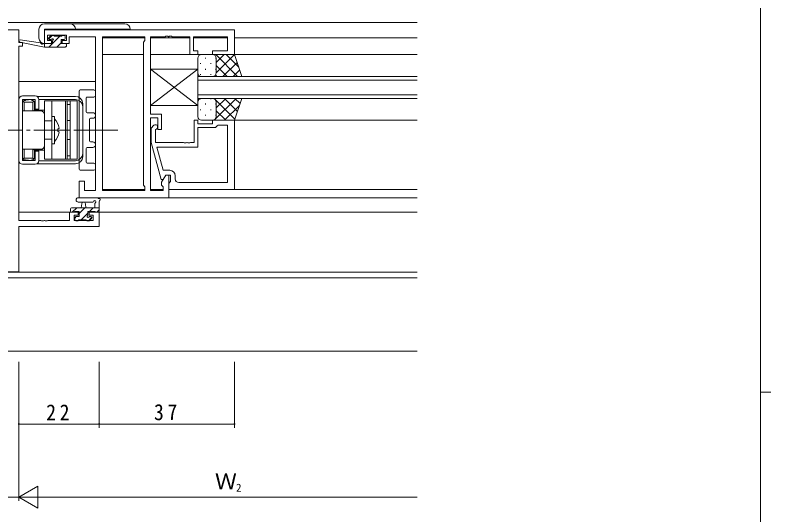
# Model space of a CAD drawing. Units: millimetres on the paper. Extents: x -397 to 397, y -282 to 282.
# Drawn here: x 172.1 to 378.9, y -16.8 to 120 of the extents above; entities that cross this region are included whole.
import ezdxf
from ezdxf.enums import TextEntityAlignment as Align

# ---------------------------------------------------------------- set-up
doc = ezdxf.new("R2010")
doc.units = ezdxf.units.MM
doc.linetypes.add('USER2', pattern=[13, 10, -1, 1, -1])
doc.linetypes.add('USER4', pattern=[4, 3, -1])
for name, color, linetype, lineweight in [('0-1_YKK_ZWAK', 7, 'Continuous', 18), ('0-3_YKK_11', 7, 'Continuous', 18), ('0-4_YKK_12', 2, 'Continuous', 18), ('0-6_YKK_13', 4, 'Continuous', 18), ('0-7_YKK_D', 6, 'Continuous', 18)]:
    doc.layers.add(name, color=color, linetype=linetype, lineweight=lineweight)
doc.styles.add('ＭＳ ゴシック', font='')
doc.styles.get('ＭＳ ゴシック').set_extended_font_data('MS Gothic')

msp = doc.modelspace()

# ---------------------------------------------------------------- linework, layer by layer
at = {"layer": '0-1_YKK_ZWAK'}
for p, q in [((376.092, 279.3), (376.092, -245.7)), ((376.092, 16.8), (378.892, 16.8))]:
    msp.add_line(p, q, dxfattribs=at)
at = {"layer": '0-3_YKK_11'}
for p, q in [((153.12, 116.045), (173.12, 116.045)), ((173.12, 116.045), (173.12, 112.545)), ((180.12, 112.245), (180.12, 116.045)), ((180.12, 116.045), (232.12, 116.045)), ((232.12, 116.045), (232.12, 109.245)), ((180.92, 114.545), (180.92, 113.045)), ((186.12, 114.545), (180.92, 114.545)), ((186.12, 113.045), (186.12, 114.545)), ((186.92, 114.115), (186.92, 113.315)), ((194.12, 114.115), (186.92, 114.115)), ((194.12, 71.975), (194.12, 114.115)), ((196.05, 71.975), (196.05, 114.115)), ((196.05, 114.115), (207.62, 114.115)), ((196.05, 71.975), (196.05, 114.115)), ((207.62, 114.115), (207.62, 113.045)), ((209.12, 114.115), (209.12, 92.945)), ((213.162, 114.115), (209.12, 114.115)), ((213.345, 114.235), (213.162, 114.115)), ((213.895, 114.235), (213.345, 114.235)), ((214.078, 114.115), (213.895, 114.235)), ((214.162, 114.115), (214.078, 114.115)), ((214.345, 114.235), (214.162, 114.115)), ((214.895, 114.235), (214.345, 114.235)), ((215.078, 114.115), (214.895, 114.235)), ((219.92, 114.115), (215.078, 114.115)), ((219.92, 109.245), (219.92, 114.115)), ((220.92, 114.115), (220.92, 110.245)), ((230.19, 114.115), (220.92, 114.115)), ((230.19, 110.245), (230.19, 114.115)), ((173.12, 112.545), (174.12, 112.545)), ((174.12, 112.545), (174.12, 111.545)), ((182.02, 112.245), (180.12, 112.245)), ((180.92, 113.045), (182.02, 113.045)), ((182.02, 113.045), (182.02, 112.245)), ((185.02, 113.045), (186.12, 113.045)), ((185.02, 112.245), (185.02, 113.045)), ((186.92, 112.245), (185.02, 112.245)), ((186.92, 113.315), (186.92, 112.245)), ((207.62, 113.045), (207.19, 112.615)), ((207.19, 112.615), (207.19, 73.475)), ((174.12, 111.545), (173.12, 111.545)), ((173.12, 111.545), (173.12, 63.775)), ((220.92, 110.245), (222.12, 110.245)), ((222.12, 110.245), (222.12, 109.245)), ((226.12, 110.245), (230.19, 110.245)), ((226.12, 109.245), (226.12, 110.245)), ((222.12, 109.245), (219.92, 109.245)), ((232.12, 109.245), (226.12, 109.245)), ((209.12, 92.945), (212.12, 92.945)), ((209.12, 91.945), (209.12, 71.975)), ((211.12, 91.945), (209.12, 91.945)), ((211.12, 88.745), (211.12, 91.945)), ((212.12, 92.945), (212.12, 88.745)), ((221.12, 91.245), (221.12, 85.145)), ((222.12, 91.245), (221.12, 91.245)), ((222.12, 90.245), (222.12, 91.245)), ((226.12, 91.245), (226.12, 90.245)), ((232.12, 91.245), (226.12, 91.245)), ((232.12, 72.245), (232.12, 91.245)), ((210.096, 89.87), (209.32, 89.094)), ((209.32, 89.094), (209.32, 85.149)), ((210.52, 88.597), (210.944, 89.021)), ((226.12, 90.245), (222.12, 90.245)), ((222.12, 89.245), (226.92, 89.245)), ((222.12, 83.845), (222.12, 89.245)), ((226.92, 89.245), (227.42, 89.745)), ((227.42, 89.745), (227.62, 89.945)), ((227.62, 89.945), (230.19, 89.945)), ((230.19, 89.945), (230.19, 74.175)), ((230.19, 89.945), (230.19, 74.175)), ((210.52, 85.145), (210.52, 88.597)), ((212.12, 88.745), (211.12, 88.745)), ((209.32, 85.149), (212.027, 75.045)), ((218.162, 85.145), (210.52, 85.145)), ((218.345, 85.025), (218.162, 85.145)), ((218.895, 85.025), (218.345, 85.025)), ((219.078, 85.145), (218.895, 85.025)), ((219.162, 85.145), (219.078, 85.145)), ((219.345, 85.025), (219.162, 85.145)), ((219.895, 85.025), (219.345, 85.025)), ((220.078, 85.145), (219.895, 85.025)), ((221.12, 85.145), (220.078, 85.145)), ((210.911, 83.845), (222.12, 83.845)), ((212.599, 77.545), (210.911, 83.845)), ((214.42, 77.545), (212.599, 77.545)), ((189.62, 74.545), (191.12, 74.545)), ((189.62, 70.045), (189.62, 74.545)), ((191.12, 74.545), (191.12, 71.975)), ((212.027, 75.045), (212.627, 75.045)), ((212.19, 74.288), (213.32, 76.245)), ((212.627, 75.045), (213.32, 76.245)), ((213.32, 76.245), (214.12, 76.245)), ((213.32, 76.245), (214.62, 76.245)), ((214.12, 76.245), (214.12, 70.045)), ((214.62, 74.445), (214.42, 74.245)), ((214.62, 76.245), (214.62, 74.445)), ((215.92, 75.175), (215.92, 76.045)), ((207.19, 73.475), (207.62, 73.045)), ((207.62, 73.045), (207.62, 71.975)), ((212.19, 73.475), (212.19, 74.288)), ((212.62, 73.045), (212.19, 73.475)), ((212.62, 71.975), (212.62, 73.045)), ((214.42, 74.245), (214.12, 73.945)), ((214.12, 73.945), (214.12, 72.245)), ((230.19, 74.175), (216.92, 74.175)), ((191.12, 71.975), (194.12, 71.975)), ((207.62, 71.975), (196.05, 71.975)), ((209.12, 71.975), (212.62, 71.975)), ((214.12, 72.245), (232.12, 72.245)), ((214.12, 70.045), (189.62, 70.045)), ((187.02, 66.045), (189.32, 66.045)), ((187.02, 63.775), (187.02, 66.045)), ((188.22, 65.245), (188.22, 63.775)), ((189.32, 65.245), (188.22, 65.245)), ((189.32, 66.045), (189.32, 65.245)), ((192.32, 66.045), (195.12, 66.045)), ((192.32, 65.245), (192.32, 66.045)), ((193.49, 65.245), (192.32, 65.245)), ((193.49, 63.775), (193.49, 65.245)), ((195.12, 66.045), (195.12, 62.145)), ((173.12, 63.775), (179.162, 63.775)), ((173.12, 62.145), (173.12, 49.745)), ((195.12, 62.145), (173.12, 62.145)), ((179.162, 63.775), (179.345, 63.655)), ((179.345, 63.655), (179.895, 63.655)), ((179.895, 63.655), (180.078, 63.775)), ((180.078, 63.775), (180.162, 63.775)), ((180.162, 63.775), (180.345, 63.655)), ((180.345, 63.655), (180.895, 63.655)), ((180.895, 63.655), (181.078, 63.775)), ((181.078, 63.775), (187.02, 63.775)), ((188.22, 63.775), (193.49, 63.775)), ((173.12, 49.745), (153.12, 49.745))]:
    msp.add_line(p, q, dxfattribs=at)
for centre, radius, start, end in [((210.52, 89.445), 0.6, 314.99999, 135.00001), ((214.42, 76.045), 1.5, 0.00001, 89.99999), ((216.92, 75.175), 1, 180.00001, 269.99999)]:
    msp.add_arc(centre, radius, start, end, dxfattribs=at)
at = {"layer": '0-4_YKK_12'}
for p, q in [((44.12, 118.045), (282.12, 118.045)), ((196.05, 113.845), (207.618, 113.845)), ((209.121, 113.845), (219.918, 113.845)), ((220.921, 113.845), (230.188, 113.845)), ((282.12, 113.845), (232.12, 113.845)), ((196.05, 109.245), (207.19, 109.245)), ((209.12, 109.245), (282.12, 109.245)), ((173.12, 101.845), (194.12, 101.845)), ((222.12, 103.245), (222.12, 97.245)), ((282.12, 103.245), (222.12, 103.245)), ((222.12, 102.245), (282.12, 102.245)), ((282.12, 98.245), (222.12, 98.245)), ((222.12, 97.245), (282.12, 97.245)), ((282.12, 91.245), (231.62, 91.245)), ((196.05, 72.245), (207.618, 72.245)), ((209.121, 72.245), (212.618, 72.245)), ((282.12, 72.245), (214.12, 72.245)), ((282.12, 70.045), (213.82, 70.045)), ((173.12, 66.045), (189.62, 66.045)), ((282.12, 66.045), (192.02, 66.045)), ((282.12, 49.675), (44.12, 49.675)), ((282.12, 48.045), (44.12, 48.045)), ((282.12, 28.045), (44.12, 28.045))]:
    msp.add_line(p, q, dxfattribs=at)
at = {"layer": '0-6_YKK_13'}
for p, q in [((178.618, 116.165), (178.618, 113.765)), ((202.118, 117.665), (180.118, 117.665)), ((180.118, 116.165), (203.618, 116.165)), ((180.118, 112.265), (180.118, 116.165)), ((182.263, 114.445), (181.281, 113.463)), ((181.808, 114.357), (181.308, 113.857)), ((182.62, 114.445), (182.02, 114.445)), ((184.308, 114.245), (182.32, 112.257)), ((184.82, 114.245), (182.82, 114.245)), ((185.52, 114.445), (185.02, 114.445)), ((185.82, 113.645), (185.82, 114.145)), ((180.122, 111.245), (173.361, 112.652)), ((179.008, 112.419), (173.466, 113.242)), ((180.122, 112.245), (180.035, 112.259)), ((180.122, 111.245), (180.122, 112.245)), ((182.32, 112.245), (180.122, 112.245)), ((182.308, 112.245), (181.308, 111.245)), ((181.52, 113.345), (181.859, 113.345)), ((182.32, 112.884), (182.32, 112.245)), ((184.72, 112.412), (183.553, 111.245)), ((184.72, 113.345), (185.52, 113.345)), ((184.72, 112.245), (184.72, 113.345)), ((185.82, 112.245), (184.72, 112.245)), ((186.12, 111.545), (186.12, 111.945)), ((185.82, 111.245), (180.122, 111.245)), ((186.12, 111.567), (185.798, 111.245)), ((222.12, 104.245), (222.12, 108.245)), ((223.12, 109.245), (226.12, 109.245)), ((224.2, 108.325), (224.2, 108.125)), ((232.12, 109.245), (226.12, 109.245)), ((226.433, 109.195), (226.483, 109.245)), ((226.988, 109.245), (232.988, 103.245)), ((227.03, 108.325), (227.03, 108.125)), ((227.12, 107.054), (229.312, 109.245)), ((227.12, 104.225), (232.125, 109.23)), ((227.12, 108.245), (227.12, 104.245)), ((227.12, 108.245), (227.12, 104.245)), ((229.816, 109.245), (233.271, 105.79)), ((234.12, 103.245), (232.12, 109.245)), ((222.785, 106.91), (222.785, 106.71)), ((225.615, 106.91), (225.615, 106.71)), ((227.12, 106.285), (230.16, 103.245)), ((228.968, 103.245), (232.832, 107.109)), ((222.12, 105.245), (209.12, 105.245)), ((209.12, 105.245), (209.12, 95.245)), ((222.12, 105.245), (209.12, 95.245)), ((222.12, 95.245), (209.12, 105.245)), ((222.12, 105.245), (222.12, 95.245)), ((222.785, 103.88), (222.785, 103.68)), ((224.2, 105.295), (224.2, 105.095)), ((225.615, 103.88), (225.615, 103.68)), ((226.925, 103.652), (227.331, 103.245)), ((227.03, 105.295), (227.03, 105.095)), ((231.797, 103.245), (233.539, 104.988)), ((226.12, 103.245), (223.12, 103.245)), ((226.12, 103.245), (234.12, 103.245)), ((226.14, 103.245), (226.14, 103.246)), ((193.62, 99.545), (189.92, 99.545)), ((174.12, 97.895), (177.62, 97.895)), ((188.62, 97.795), (178.056, 97.795)), ((189.62, 99.245), (189.62, 77.845)), ((191.55, 93.595), (191.55, 97.315)), ((191.85, 97.615), (193.62, 97.615)), ((194.12, 98.115), (194.12, 99.045)), ((226.12, 97.245), (223.12, 97.245)), ((225.615, 97.01), (225.615, 97.21)), ((226.12, 97.245), (234.12, 97.245)), ((226.54, 97.245), (232.225, 91.56)), ((226.588, 91.245), (232.588, 97.245)), ((226.726, 97.04), (226.931, 97.245)), ((227.12, 94.605), (229.76, 97.245)), ((229.368, 97.245), (232.932, 93.682)), ((234.12, 97.245), (232.12, 91.245)), ((232.197, 97.245), (233.639, 95.803)), ((173.12, 80.195), (173.12, 96.895)), ((177.62, 96.895), (174.12, 96.895)), ((174.12, 80.195), (174.12, 96.895)), ((174.12, 81.095), (174.12, 95.995)), ((174.62, 96.195), (174.325, 96.49)), ((176.92, 96.195), (174.62, 96.195)), ((174.62, 96.195), (174.62, 93.795)), ((174.82, 96.695), (174.92, 96.695)), ((174.92, 96.795), (175.72, 96.795)), ((174.92, 96.695), (174.92, 96.795)), ((175.72, 96.895), (175.72, 96.795)), ((175.72, 96.895), (176.72, 96.895)), ((176.72, 96.895), (176.72, 96.695)), ((176.92, 96.195), (177.215, 96.49)), ((176.92, 93.795), (176.92, 96.195)), ((177.42, 94.045), (177.42, 95.995)), ((177.62, 96.895), (177.62, 94.295)), ((188.62, 96.945), (178.608, 96.945)), ((178.62, 94.295), (178.62, 96.895)), ((180.12, 96.545), (186.32, 96.545)), ((180.12, 80.545), (180.12, 96.545)), ((182.12, 80.545), (182.12, 96.545)), ((185.92, 80.545), (185.92, 96.545)), ((185.92, 96.545), (189.12, 96.545)), ((186.32, 96.545), (186.32, 80.545)), ((186.32, 95.545), (187.12, 95.545)), ((186.32, 81.545), (186.32, 95.545)), ((187.12, 80.545), (187.12, 96.545)), ((187.12, 95.545), (187.12, 81.545)), ((189.12, 96.545), (189.12, 80.545)), ((190.62, 95.795), (190.62, 81.295)), ((209.12, 95.245), (222.12, 95.245)), ((222.12, 96.245), (222.12, 92.245)), ((222.785, 97.01), (222.785, 97.188)), ((224.2, 95.595), (224.2, 95.795)), ((227.03, 95.595), (227.03, 95.795)), ((227.12, 92.245), (227.12, 96.245)), ((227.12, 92.245), (227.12, 96.245)), ((229.416, 91.245), (233.471, 95.3)), ((179.12, 93.795), (174.12, 93.795)), ((177.42, 94.045), (177.17, 93.795)), ((177.42, 94.045), (180.12, 94.045)), ((178.62, 94.295), (177.62, 94.295)), ((178.62, 94.045), (178.37, 93.795)), ((178.62, 94.045), (178.62, 93.795)), ((193.37, 93.295), (191.85, 93.295)), ((222.785, 93.98), (222.785, 94.18)), ((225.615, 93.98), (225.615, 94.18)), ((227.12, 93.837), (229.712, 91.245)), ((180.12, 92.795), (180.12, 84.295)), ((182.115, 92.295), (182.92, 92.295)), ((182.12, 91.045), (182.12, 92.295)), ((182.92, 92.295), (182.92, 84.795)), ((192.42, 85.595), (192.42, 91.495)), ((192.72, 91.795), (193.37, 91.795)), ((223.12, 91.245), (226.12, 91.245)), ((224.2, 92.565), (224.2, 92.765)), ((232.12, 91.245), (226.12, 91.245)), ((226.699, 91.43), (226.883, 91.245)), ((227.03, 92.565), (227.03, 92.765)), ((184.117, 89.093), (183.82, 88.795)), ((190.62, 88.545), (189.12, 88.545)), ((182.92, 84.795), (182.115, 84.795)), ((182.12, 84.795), (182.12, 86.045)), ((193.37, 85.295), (192.72, 85.295)), ((179.12, 83.295), (174.12, 83.295)), ((174.62, 83.295), (174.62, 80.895)), ((176.92, 83.295), (176.92, 80.895)), ((177.42, 83.045), (177.17, 83.295)), ((177.42, 83.045), (180.12, 83.045)), ((177.42, 81.095), (177.42, 83.045)), ((177.62, 82.795), (177.62, 80.195)), ((178.62, 82.795), (177.62, 82.795)), ((178.37, 83.295), (178.62, 83.045)), ((178.62, 83.295), (178.62, 83.045)), ((178.62, 80.195), (178.62, 82.795)), ((191.55, 79.775), (191.55, 83.495)), ((191.85, 83.795), (193.37, 83.795)), ((174.62, 80.895), (174.325, 80.6)), ((176.92, 80.895), (174.62, 80.895)), ((176.92, 80.895), (177.215, 80.6)), ((187.12, 81.545), (186.32, 81.545)), ((177.62, 80.195), (174.12, 80.195)), ((177.62, 79.195), (174.12, 79.195)), ((174.82, 80.395), (174.92, 80.395)), ((174.92, 80.395), (174.92, 80.295)), ((174.92, 80.295), (175.72, 80.295)), ((175.72, 80.195), (175.72, 80.295)), ((175.72, 80.195), (176.72, 80.195)), ((176.72, 80.195), (176.72, 80.395)), ((188.62, 79.295), (178.056, 79.295)), ((188.62, 80.145), (178.608, 80.145)), ((186.32, 80.545), (180.12, 80.545)), ((189.12, 80.545), (185.92, 80.545)), ((193.62, 79.475), (191.85, 79.475)), ((194.12, 78.045), (194.12, 78.975)), ((189.92, 77.545), (193.62, 77.545)), ((189.392, 70.045), (194.554, 70.045)), ((189.392, 68.845), (193.353, 68.843)), ((190.22, 67.245), (190.322, 68.39)), ((191.42, 67.245), (191.318, 68.39)), ((193.92, 68.426), (193.92, 67.245)), ((195.12, 66.345), (195.12, 69.026)), ((187.22, 66.945), (187.22, 66.345)), ((195.12, 67.245), (187.52, 67.245)), ((187.745, 66.045), (188.945, 67.245)), ((188.32, 66.245), (189.62, 66.245)), ((189.62, 65.675), (191.19, 67.245)), ((189.62, 66.245), (189.62, 64.845)), ((192.02, 66.245), (194.02, 66.245)), ((192.02, 65.306), (192.02, 66.245)), ((192.435, 66.245), (193.435, 67.245)), ((194.48, 66.045), (195.12, 66.685)), ((187.52, 66.045), (188.12, 66.045)), ((188.42, 64.475), (188.79, 64.845)), ((188.42, 64.545), (188.42, 64.045)), ((189.62, 64.845), (188.72, 64.845)), ((190.135, 63.945), (192.02, 65.83)), ((192.18, 63.745), (193.096, 64.662)), ((192.82, 64.845), (192.481, 64.845)), ((192.532, 63.833), (193.032, 64.333)), ((194.22, 66.045), (194.82, 66.045)), ((188.72, 63.745), (189.22, 63.745)), ((189.42, 63.945), (191.52, 63.945)), ((191.72, 63.745), (192.32, 63.745))]:
    msp.add_line(p, q, dxfattribs=at)
at = {"layer": '0-6_YKK_13', "linetype": 'USER4'}
for p, q in [((182.12, 91.045), (180.12, 91.045)), ((186.32, 91.145), (187.12, 91.145)), ((182.12, 86.045), (180.12, 86.045)), ((186.32, 85.945), (187.12, 85.945))]:
    msp.add_line(p, q, dxfattribs=at)
at = {"layer": '0-6_YKK_13', "linetype": 'USER2'}
msp.add_line((200.2, 88.545), (164.711, 88.545), dxfattribs=at)
at = {"layer": '0-6_YKK_13'}
msp.add_lwpolyline([(184.117, 87.998), (183.82, 88.295), (183.82, 88.795)], dxfattribs=at)
for centre, radius, start, end in [((180.118, 116.165), 1.5, 90, 180), ((187.118, 116.165), 1.5, 0, 90), ((202.118, 116.165), 1.5, 0, 90), ((180.118, 113.765), 1.5, 180, 270), ((181.52, 113.645), 0.3, 135, 270), ((182.02, 114.145), 0.3, 90, 135), ((182.62, 114.245), 0.2, 0, 90), ((185.02, 114.245), 0.2, 90, 180), ((185.52, 114.145), 0.3, 0, 90), ((173.422, 112.945), 0.3, 81.55064, 258.25019), ((178.964, 112.122), 0.3, 21.55064, 81.55064), ((179.522, 112.342), 0.3, 201.55064, 320.80246), ((179.987, 111.963), 0.3, 80.80246, 140.80246), ((181.859, 113.645), 0.3, 270, 326.94427), ((182.32, 113.345), 0.25, 303.05573, 146.94427), ((182.62, 112.884), 0.3, 123.05573, 180), ((185.52, 113.645), 0.3, 270, 0), ((185.82, 111.945), 0.3, 0, 90), ((185.82, 111.545), 0.3, 270, 0), ((223.12, 108.245), 1, 89.9999, 179.9999), ((226.12, 108.245), 1, 359.9999, 89.9999), ((226.12, 108.245), 1, 359.9999, 89.9999), ((223.12, 104.245), 1, 179.9999, 269.9999), ((226.12, 104.245), 1, 269.9999, 359.9999), ((226.12, 104.245), 1, 269.9999, 359.9999), ((189.92, 99.245), 0.3, 90, 180), ((193.62, 99.045), 0.5, 0, 90), ((174.12, 96.895), 1, 90, 180), ((177.62, 96.895), 1, 0, 90), ((188.62, 95.795), 2, 0, 90), ((191.85, 97.315), 0.3, 90, 180), ((193.62, 98.115), 0.5, 270, 0), ((223.12, 96.245), 1, 90.0001, 180.0001), ((226.12, 96.245), 1, 0.0001, 90.0001), ((226.12, 96.245), 1, 0.0001, 90.0001), ((174.82, 95.995), 0.7, 90, 180), ((176.72, 95.995), 0.7, 0, 90), ((188.62, 94.945), 2, 0, 90), ((179.12, 92.795), 1, 0, 90), ((191.85, 93.595), 0.3, 180, 270), ((193.37, 92.545), 0.75, 270, 90), ((179.54, 88.545), 4.61, 6.81933, 42.84561), ((192.72, 91.495), 0.3, 90, 180), ((223.12, 92.245), 1, 180.0001, 270.0001), ((226.12, 92.245), 1, 270.0001, 0.0001), ((226.12, 92.245), 1, 270.0001, 0.0001), ((179.54, 88.545), 4.61, 317.15439, 353.18067), ((192.72, 85.595), 0.3, 180, 270), ((193.37, 84.545), 0.75, 270, 90), ((179.12, 84.295), 1, 270, 0), ((191.85, 83.495), 0.3, 90, 180), ((174.82, 81.095), 0.7, 180, 270), ((176.72, 81.095), 0.7, 270, 0), ((188.62, 82.145), 2, 270, 0), ((188.62, 81.295), 2, 270, 0), ((174.12, 80.195), 1, 180, 270), ((177.62, 80.195), 1, 270, 0), ((191.85, 79.775), 0.3, 180, 270), ((193.62, 78.975), 0.5, 0, 90), ((189.92, 77.845), 0.3, 180, 270), ((193.62, 78.045), 0.5, 270, 0), ((189.392, 69.445), 0.6, 89.95977, 269.95977), ((190.82, 68.345), 0.5, 5.09207, 174.90793), ((193.353, 69.143), 0.3, 269.95977, 340.81024), ((193.92, 68.945), 0.3, 300, 160.81024), ((194.22, 68.426), 0.3, 120, 180), ((194.554, 69.745), 0.3, 40.52878, 90), ((195.01, 70.135), 0.3, 220.52878, 280.52878), ((195.12, 69.545), 0.3, 300, 100.52878), ((195.42, 69.026), 0.3, 120, 180), ((187.52, 66.945), 0.3, 90, 180), ((187.52, 66.345), 0.3, 180, 270), ((188.12, 66.245), 0.2, 270, 0), ((194.22, 66.245), 0.2, 180, 270), ((194.82, 66.345), 0.3, 270, 0), ((188.72, 64.545), 0.3, 90, 180), ((192.02, 64.845), 0.25, 123.05573, 326.94427), ((191.72, 65.306), 0.3, 303.05573, 0), ((192.481, 64.545), 0.3, 90, 146.94427), ((192.82, 64.545), 0.3, 315, 90), ((188.72, 64.045), 0.3, 180, 270), ((189.22, 63.945), 0.2, 270, 0), ((191.72, 63.945), 0.2, 180, 270), ((192.32, 64.045), 0.3, 270, 315)]:
    msp.add_arc(centre, radius, start, end, dxfattribs=at)
at = {"layer": '0-7_YKK_D'}
for p, q in [((173.12, 25.045), (173.12, 7.045)), ((173.12, 25.045), (173.12, -12.955)), ((173.12, 25.045), (173.12, -12.955)), ((195.12, 25.045), (195.12, 7.045)), ((195.12, 25.045), (195.12, 7.045)), ((232.12, 25.045), (232.12, 7.045)), ((173.12, 8.045), (195.12, 8.045)), ((195.12, 8.045), (232.12, 8.045)), ((173.12, -11.955), (178.316, -8.955)), ((178.316, -14.955), (178.316, -8.955)), ((173.12, -11.955), (153.12, -11.955)), ((173.12, -11.955), (183.512, -11.955)), ((173.12, -11.955), (178.316, -14.955)), ((282.12, -11.955), (179.12, -11.955))]:
    msp.add_line(p, q, dxfattribs=at)
for centre, start, end in [((173.12, 8.045), 0, 180), ((173.12, 8.045), 180, 0), ((195.12, 8.045), 0, 180), ((195.12, 8.045), 0, 180), ((195.12, 8.045), 180, 0), ((195.12, 8.045), 180, 0), ((232.12, 8.045), 0, 180), ((232.12, 8.045), 180, 0)]:
    msp.add_arc(centre, 0.106, start, end, dxfattribs=at)

# ---------------------------------------------------------------- texts
at = {"layer": '0-7_YKK_D', "color": 7, "style": 'ＭＳ ゴシック'}
for s, height, p in [('Ｗ', 4.399, (226.78, -11.155)), ('2', 2.199, (232.54, -11.155))]:
    msp.add_text(s, height=height, dxfattribs=at).set_placement(p, align=Align.BOTTOM_LEFT)
at = {"layer": '0-7_YKK_D', "color": 7, "char_height": 4.399, "attachment_point": 7, "style": 'ＭＳ ゴシック'}
for s, insert in [('\\T1.37;\\W0.9;22', (180.6, 9.045)), ('\\T1.37;\\W0.9;37', (210.1, 9.045))]:
    msp.add_mtext(s, dxfattribs=dict(at, insert=insert))

doc.saveas('drawing.dxf')
